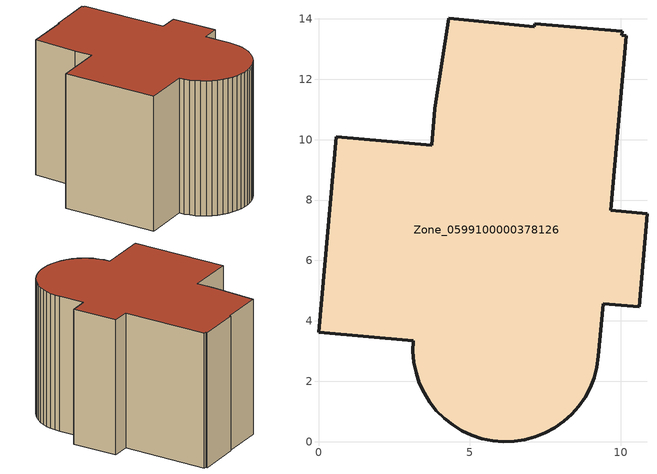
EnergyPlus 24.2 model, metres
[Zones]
Zone_0599100000378126
 floor ground (C_G): 9.68,7.66 10.88,7.54 10.62,4.46 9.42,4.57 9.27,2.82 9.22,2.47 9.13,2.12 8.99,1.79 8.83,1.47 8.62,1.18 8.38,0.91 8.12,0.67 7.83,0.46 7.51,0.29 7.18,0.16 6.83,0.07 6.48,0.01 6.12,0 5.76,0.03 5.41,0.1 5.07,0.21 4.75,0.36 4.44,0.55 4.16,0.78 3.91,1.03 3.68,1.31 3.5,1.61 3.34,1.94 3.23,2.28 3.16,2.63 3.13,2.99 3.14,3.35 0,3.63 0.59,10.1 3.75,9.81 3.85,11.02 4.32,14.01 7.14,13.74 7.15,13.84 10.06,13.59 10.05,13.46 10.19,13.45 z0
 wall outside (C_F): 3.75,9.81 0.59,10.1 0,3.63 3.14,3.35 3.13,2.99 3.16,2.63 3.23,2.28 3.34,1.94 3.5,1.61 3.68,1.31 3.91,1.03 4.16,0.78 4.44,0.55 4.75,0.36 5.07,0.21 5.41,0.1 5.76,0.03 6.12,0 6.48,0.01 6.83,0.07 7.18,0.16 7.51,0.29 7.83,0.46 8.12,0.67 8.38,0.91 8.62,1.18 8.83,1.47 8.99,1.79 9.13,2.12 9.22,2.47 9.27,2.82 9.42,4.57 10.62,4.46 10.88,7.54 9.68,7.66 10.19,13.45 10.05,13.46 10.06,13.59 7.15,13.84 7.14,13.74 4.32,14.01 3.85,11.02 3.75,9.81 z0:9.41
 roof outside (C_R): 4.32,14.01 3.85,11.02 3.75,9.81 0.59,10.1 0,3.63 3.14,3.35 3.13,2.99 3.16,2.63 3.23,2.28 3.34,1.94 3.5,1.61 3.68,1.31 3.91,1.03 4.16,0.78 4.44,0.55 4.75,0.36 5.07,0.21 5.41,0.1 5.76,0.03 6.12,0 6.48,0.01 6.83,0.07 7.18,0.16 7.51,0.29 7.83,0.46 8.12,0.67 8.38,0.91 8.62,1.18 8.83,1.47 8.99,1.79 9.13,2.12 9.22,2.47 9.27,2.82 9.42,4.57 10.62,4.46 10.88,7.54 9.68,7.66 10.19,13.45 10.05,13.46 10.06,13.59 7.15,13.84 7.14,13.74 z9.41
[BUILDING]
Pand.0599100000378126: North Axis=0; Terrain=City; Loads Convergence Tolerance Value=0.04; Temperature Convergence Tolerance Value=0.4; Solar Distribution=FullExterior; Maximum Number of Warmup Days=25; Minimum Number of Warmup Days=1
[Site:Location]
Rotterdam.The.Hague.AP_ZH_NLD Design_Conditions: Latitude=51.96; Longitude=4.45; Time Zone=1; Elevation=-4.5
[SITE:GROUNDTEMPERATURE:BUILDINGSURFACE]
18, 18, 18, 18, 18, 18, 18, 18, 18, 18, 18, 18
[MATERIAL] Thermal Absorptance=0.9; Solar Absorptance=0.7; Visible Absorptance=0.7
Name | Roughness | Thickness | Conductivity | Density | Specific Heat
G.TC.1992-2005 | MediumSmooth | 0.15 | 0.06 | 540 | 1210
F.TC.1992-2005 | Rough | 0.3 | 0.12 | 1920 | 840
R.TC.1992-2005 | MediumRough | 0.2 | 0.08 | 1500 | 1000
[CONSTRUCTION]
C_G: G.TC.1992-2005
C_F: F.TC.1992-2005
C_R: R.TC.1992-2005
[ZONE]
Zone_0599100000378126: Type=1; Multiplier=1; Ceiling Height=Autocalculate; Volume=Autocalculate; Floor Area=autocalculate; Part of Total Floor Area=Yes
[ZONEINFILTRATION:DESIGNFLOWRATE]
Infil_Zone_0599100000378126: Zone or ZoneList or Space or SpaceList=Zone_0599100000378126; Schedule=AlwaysOn; Design Flow Rate Calculation Method=Flow/Area; Flow Rate per Floor Area=0.0015; Constant Term Coefficient=1; Temperature Term Coefficient=0; Velocity Term Coefficient=0; Velocity Squared Term Coefficient=0
[HVACTEMPLATE:ZONE:IDEALLOADSAIRSYSTEM]
Zone_0599100000378126: Maximum Heating Supply Air Temperature=50; Minimum Cooling Supply Air Temperature=13; Maximum Heating Supply Air Humidity Ratio=0.0156; Minimum Cooling Supply Air Humidity Ratio=0.0077; Heating Limit=NoLimit; Cooling Limit=NoLimit; Dehumidification Control Type=ConstantSensibleHeatRatio; Cooling Sensible Heat Ratio=0.7; Dehumidification Setpoint=60; Humidification Control Type=None; Humidification Setpoint=30; Outdoor Air Method=None; Outdoor Air Flow Rate per Person=0.00944; Outdoor Air Flow Rate per Zone Floor Area=0; Outdoor Air Flow Rate per Zone=0; Demand Controlled Ventilation Type=None; Outdoor Air Economizer Type=NoEconomizer; Heat Recovery Type=None; Sensible Heat Recovery Effectiveness=0.7; Latent Heat Recovery Effectiveness=0.65
[ZONECONTROL:THERMOSTAT]
ThermostatControl_Zone_0599100000378126: Zone or ZoneList=Zone_0599100000378126; Control Type Schedule=DualSetpointControlType; Control 1=Thermostat_Zone_0599100000378126; Temperature Difference Between Cutout And Setpoint=0
[THERMOSTATSETPOINT:DUALSETPOINT]
Thermostat_Zone_0599100000378126: Heating Setpoint Temperature Schedule=HeatingSetpoint_Zone_0599100000378126; Cooling Setpoint Temperature Schedule=CoolingSetpoint_Zone_0599100000378126
[SCHEDULE:COMPACT]
HeatingSetpoint_Zone_0599100000378126: Through: 12/31, For: AllDays, Until: 24:00, 21
CoolingSetpoint_Zone_0599100000378126: Through: 12/31, For: AllDays, Until: 24:00, 24
DualSetpointControlType: Through: 12/31, For: AllDays, Until: 24:00, 4
AlwaysOn: Through: 12/31, For: AllDays, Until: 24:00, 1
